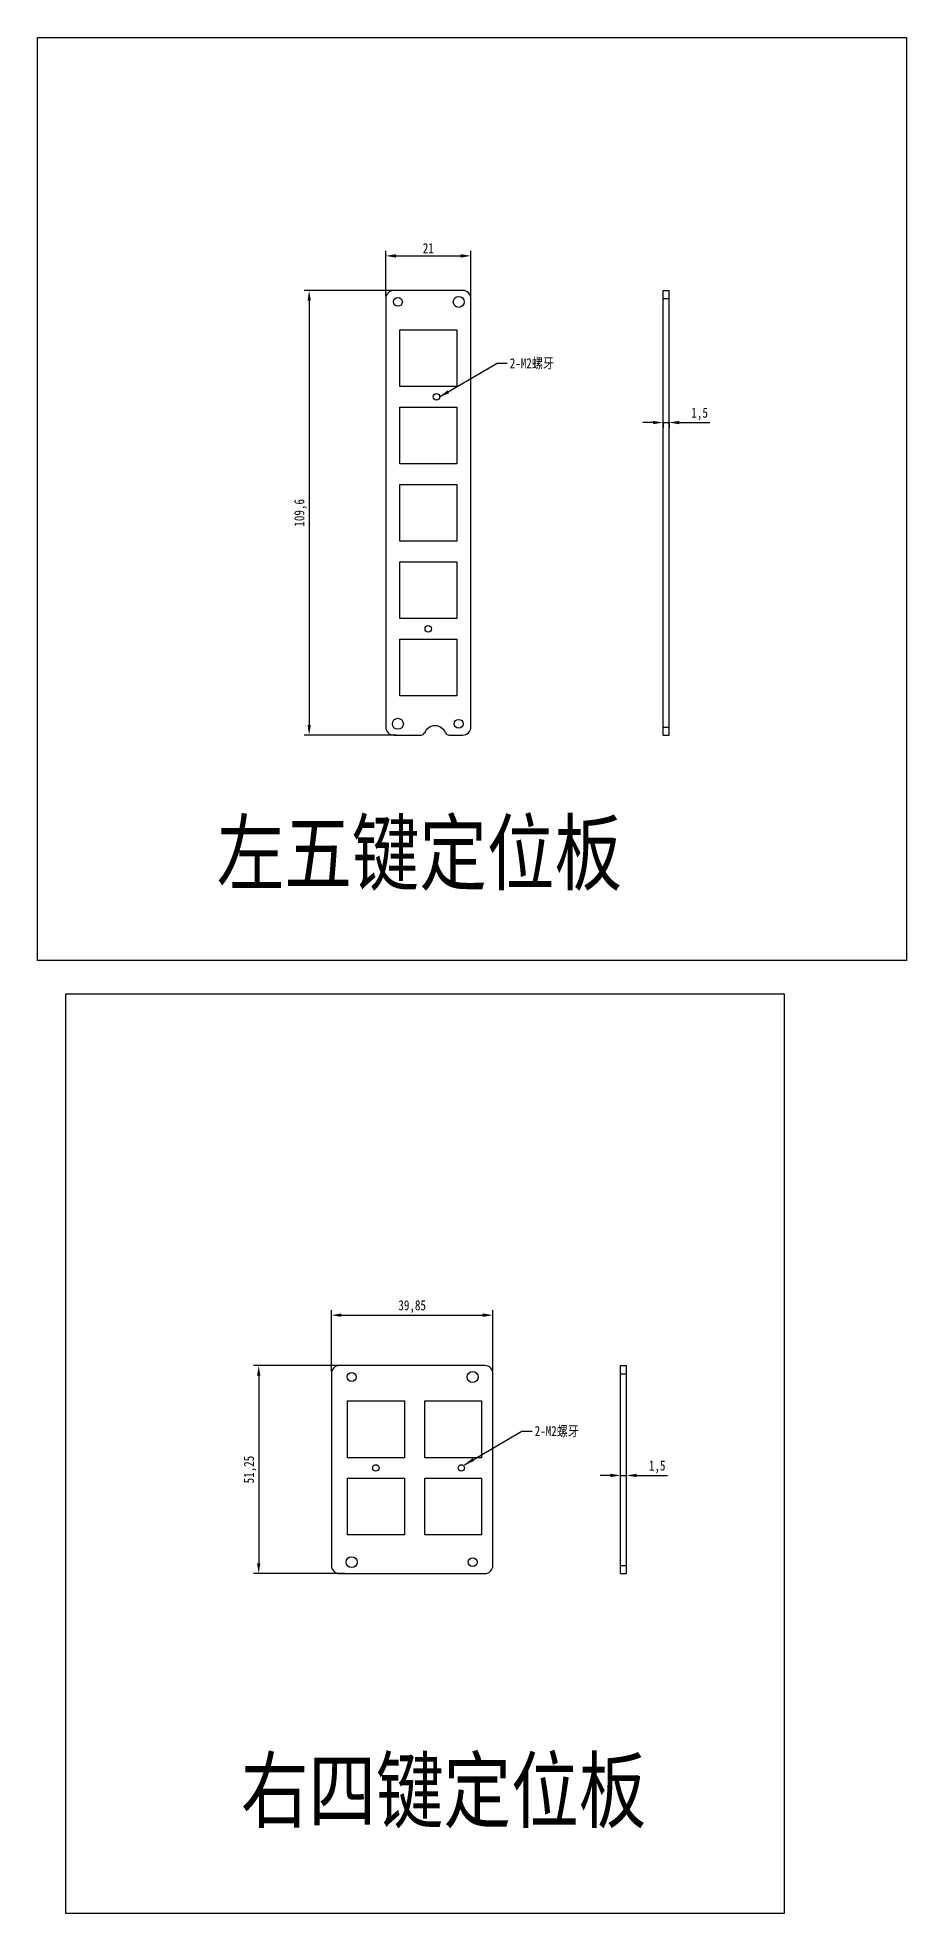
# Model space of a CAD drawing. Extents: x 539 to 753, y -3295 to -2833.
import ezdxf

# ---------------------------------------------------------------- set-up
doc = ezdxf.new("R2010")
doc.units = 0
doc.header["$LTSCALE"] = 1.21
doc.header["$MEASUREMENT"] = 0
doc.header["$PDMODE"] = 3
doc.header["$PDSIZE"] = 0.3125
doc.layers.get('0').update_dxf_attribs({"linetype": 'CONTINUOUS'})
doc.layers.get('Defpoints').update_dxf_attribs({"linetype": 'CONTINUOUS'})
doc.layers.add('尺寸', color=3, linetype='CONTINUOUS')
doc.styles.get("Standard").update_dxf_attribs({"font": 'txt', "width": 0.8})
doc.styles.add('样式 1', font='simfang.ttf', dxfattribs={"width": 0.8})
doc.dimstyles.new('Annotative', dxfattribs={"dimscale": 0, "dimtxt": 2.5, "dimasz": 2.5, "dimexe": 1.25, "dimexo": 0.625, "dimtad": 1, "dimtxsty": 'Standard', "dimcen": 2.5, "dimazin": 2, "dimtfac": 1, "dimtmove": 0, "dimatfit": 3, "dimfxl": 1, "dimarcsym": 0})

# ---------------------------------------------------------------- blocks, each defined once
blk = doc.blocks.new('*D1')
at = {"layer": 'Defpoints', "color": 0, "transparency": 16777216}
for p in [(629.86, -2895.32), (606.19, -3004.92), (628.33, -3004.92)]:
    blk.add_point(p, dxfattribs=at)
at = {"layer": '尺寸', "color": 0, "lineweight": -2, "transparency": 16777216}
for p, q in [((629.24, -2895.32), (604.94, -2895.32)), ((606.19, -2897.82), (606.19, -3002.42)), ((627.71, -3004.92), (604.94, -3004.92))]:
    blk.add_line(p, q, dxfattribs=at)
at = {"layer": '尺寸', "color": 0, "transparency": 16777216}
for points in [[(605.78, -2897.82), (606.61, -2897.82), (606.19, -2895.32)], [(605.78, -3002.42), (606.61, -3002.42), (606.19, -3004.92)]]:
    blk.add_solid(points, dxfattribs=at)
at = {"layer": '尺寸', "color": 0, "transparency": 16777216, "insert": (604.08, -2950.12), "char_height": 2.5, "attachment_point": 5, "rotation": 90}
blk.add_mtext('109,6', dxfattribs=at)
blk = doc.blocks.new('*D2')
at = {"layer": 'Defpoints', "color": 0, "transparency": 16777216}
for p in [(646.07, -2886.79), (625.07, -2897.32), (646.07, -2897.32)]:
    blk.add_point(p, dxfattribs=at)
at = {"layer": '尺寸', "color": 0, "lineweight": -2, "transparency": 16777216}
for p, q in [((625.07, -2896.69), (625.07, -2885.54)), ((627.57, -2886.79), (643.57, -2886.79)), ((646.07, -2896.69), (646.07, -2885.54))]:
    blk.add_line(p, q, dxfattribs=at)
at = {"layer": '尺寸', "color": 0, "transparency": 16777216}
for points in [[(627.57, -2886.37), (627.57, -2887.21), (625.07, -2886.79)], [(643.57, -2886.37), (643.57, -2887.21), (646.07, -2886.79)]]:
    blk.add_solid(points, dxfattribs=at)
at = {"layer": '尺寸', "color": 0, "transparency": 16777216, "insert": (635.57, -2884.91), "char_height": 2.5, "attachment_point": 5}
blk.add_mtext('21', dxfattribs=at)
blk = doc.blocks.new('*D3')
at = {"layer": 'Defpoints', "color": 0, "transparency": 16777216}
for p in [(693.45, -2927.39), (694.95, -2927.39), (694.95, -2927.87)]:
    blk.add_point(p, dxfattribs=at)
at = {"layer": '尺寸', "color": 0, "lineweight": -2, "transparency": 16777216}
for p, q in [((690.95, -2927.87), (688.45, -2927.87)), ((693.45, -2927.87), (694.95, -2927.87)), ((693.45, -2928.01), (693.45, -2929.12)), ((694.95, -2928.01), (694.95, -2929.12)), ((697.45, -2927.87), (705.01, -2927.87))]:
    blk.add_line(p, q, dxfattribs=at)
at = {"layer": '尺寸', "color": 0, "transparency": 16777216}
for points in [[(690.95, -2927.45), (690.95, -2928.28), (693.45, -2927.87)], [(697.45, -2927.45), (697.45, -2928.28), (694.95, -2927.87)]]:
    blk.add_solid(points, dxfattribs=at)
at = {"layer": '尺寸', "color": 0, "transparency": 16777216, "insert": (702.48, -2925.75), "char_height": 2.5, "attachment_point": 5}
blk.add_mtext('1,5', dxfattribs=at)
blk = doc.blocks.new('*D4')
at = {"layer": 'Defpoints', "color": 0, "transparency": 16777216}
for p in [(614.71, -3160.31), (593.75, -3211.56), (615.59, -3211.56)]:
    blk.add_point(p, dxfattribs=at)
at = {"layer": '尺寸', "color": 0, "lineweight": -2, "transparency": 16777216}
for p, q in [((614.09, -3160.31), (592.5, -3160.31)), ((593.75, -3162.81), (593.75, -3209.06)), ((614.96, -3211.56), (592.5, -3211.56))]:
    blk.add_line(p, q, dxfattribs=at)
at = {"layer": '尺寸', "color": 0, "transparency": 16777216}
for points in [[(593.34, -3162.81), (594.17, -3162.81), (593.75, -3160.31)], [(593.34, -3209.06), (594.17, -3209.06), (593.75, -3211.56)]]:
    blk.add_solid(points, dxfattribs=at)
at = {"layer": '尺寸', "color": 0, "transparency": 16777216, "insert": (591.64, -3185.93), "char_height": 2.5, "attachment_point": 5, "rotation": 90}
blk.add_mtext('51,25', dxfattribs=at)
blk = doc.blocks.new('*D5')
at = {"layer": 'Defpoints', "color": 0, "transparency": 16777216}
for p in [(651.51, -3147.88), (611.66, -3162.31), (651.51, -3163.2)]:
    blk.add_point(p, dxfattribs=at)
at = {"layer": '尺寸', "color": 0, "lineweight": -2, "transparency": 16777216}
for p, q in [((611.66, -3161.68), (611.66, -3146.63)), ((614.16, -3147.88), (649.01, -3147.88)), ((651.51, -3162.58), (651.51, -3146.63))]:
    blk.add_line(p, q, dxfattribs=at)
at = {"layer": '尺寸', "color": 0, "transparency": 16777216}
for points in [[(614.16, -3147.46), (614.16, -3148.29), (611.66, -3147.88)], [(649.01, -3147.46), (649.01, -3148.29), (651.51, -3147.88)]]:
    blk.add_solid(points, dxfattribs=at)
at = {"layer": '尺寸', "color": 0, "transparency": 16777216, "insert": (631.59, -3145.76), "char_height": 2.5, "attachment_point": 5}
blk.add_mtext('39,85', dxfattribs=at)
blk = doc.blocks.new('*D6')
at = {"layer": 'Defpoints', "color": 0, "transparency": 16777216}
for p in [(682.97, -3187.74), (684.47, -3187.38), (684.47, -3187.74)]:
    blk.add_point(p, dxfattribs=at)
at = {"layer": '尺寸', "color": 0, "lineweight": -2, "transparency": 16777216}
for p, q in [((680.47, -3187.38), (677.97, -3187.38)), ((682.97, -3187.11), (682.97, -3186.13)), ((682.97, -3187.38), (684.47, -3187.38)), ((684.47, -3187.11), (684.47, -3186.13)), ((686.97, -3187.38), (694.53, -3187.38))]:
    blk.add_line(p, q, dxfattribs=at)
at = {"layer": '尺寸', "color": 0, "transparency": 16777216}
for points in [[(680.47, -3186.96), (680.47, -3187.79), (682.97, -3187.38)], [(686.97, -3186.96), (686.97, -3187.79), (684.47, -3187.38)]]:
    blk.add_solid(points, dxfattribs=at)
at = {"layer": '尺寸', "color": 0, "transparency": 16777216, "insert": (692, -3185.26), "char_height": 2.5, "attachment_point": 5}
blk.add_mtext('1,5', dxfattribs=at)

msp = doc.modelspace()

# ---------------------------------------------------------------- linework, layer by layer
at = {"color": 7, "linetype": 'Continuous'}
for p, q in [((625.068, -2897.32), (625.068, -3002.919)), ((644.068, -2895.32), (627.068, -2895.32)), ((646.068, -3002.919), (646.068, -2897.32)), ((693.453, -3004.919), (693.453, -2895.32)), ((693.453, -2895.32), (694.953, -2895.32)), ((693.453, -2897.32), (694.953, -2897.32)), ((694.953, -3004.919), (694.953, -2895.32)), ((628.568, -2919.019), (628.568, -2905.02)), ((628.568, -2905.02), (642.568, -2905.02)), ((642.568, -2905.02), (642.568, -2919.019)), ((642.568, -2919.019), (628.568, -2919.019)), ((628.568, -2938.069), (628.568, -2924.07)), ((628.568, -2924.07), (642.568, -2924.07)), ((642.568, -2924.07), (642.568, -2938.069)), ((642.568, -2938.069), (628.568, -2938.069)), ((628.568, -2957.119), (628.568, -2943.12)), ((628.568, -2943.12), (642.568, -2943.12)), ((642.568, -2943.12), (642.568, -2957.119)), ((642.568, -2957.119), (628.568, -2957.119)), ((628.568, -2962.17), (642.568, -2962.17)), ((628.568, -2976.169), (628.568, -2962.17)), ((642.568, -2962.17), (642.568, -2976.169)), ((642.568, -2976.169), (628.568, -2976.169)), ((628.568, -2981.22), (642.568, -2981.22)), ((628.568, -2995.219), (628.568, -2981.22)), ((642.568, -2981.22), (642.568, -2995.219)), ((642.568, -2995.219), (628.568, -2995.219)), ((627.068, -3004.919), (633.729, -3004.919)), ((640.72, -3004.919), (644.068, -3004.919)), ((693.453, -3002.919), (694.953, -3002.919)), ((693.453, -3004.919), (694.953, -3004.919)), ((611.662, -3162.307), (611.662, -3209.557)), ((649.511, -3160.307), (613.662, -3160.307)), ((651.511, -3209.557), (651.511, -3162.307)), ((682.969, -3211.557), (682.969, -3160.307)), ((682.969, -3160.307), (684.469, -3160.307)), ((682.969, -3162.307), (684.469, -3162.307)), ((684.469, -3211.557), (684.469, -3160.307)), ((615.662, -3183.007), (615.662, -3169.007)), ((615.662, -3169.007), (629.661, -3169.007)), ((629.661, -3169.007), (629.661, -3183.007)), ((634.712, -3183.007), (634.712, -3169.007)), ((634.712, -3169.007), (648.711, -3169.007)), ((648.711, -3169.007), (648.711, -3183.007)), ((629.661, -3183.007), (615.662, -3183.007)), ((648.711, -3183.007), (634.712, -3183.007)), ((615.662, -3202.057), (615.662, -3188.057)), ((615.662, -3188.057), (629.661, -3188.057)), ((629.661, -3188.057), (629.661, -3202.057)), ((634.712, -3188.057), (648.711, -3188.057)), ((634.712, -3202.057), (634.712, -3188.057)), ((648.711, -3188.057), (648.711, -3202.057)), ((629.661, -3202.057), (615.662, -3202.057)), ((648.711, -3202.057), (634.712, -3202.057)), ((613.662, -3211.557), (649.511, -3211.557)), ((682.969, -3209.557), (684.469, -3209.557)), ((682.969, -3211.557), (684.469, -3211.557))]:
    msp.add_line(p, q, dxfattribs=at)
for centre, radius in [((628.068, -2898.12), 1.1), ((643.068, -2898.12), 1.35), ((637.565, -2921.544), 0.8), ((635.565, -2978.714), 0.8), ((628.064, -3002.12), 1.35), ((643.064, -3002.12), 1.1), ((616.662, -3163.107), 1.1), ((646.511, -3163.107), 1.35), ((622.658, -3185.532), 0.8), ((643.712, -3185.532), 0.8), ((616.662, -3208.757), 1.35), ((646.511, -3208.757), 1.1)]:
    msp.add_circle(centre, radius, dxfattribs=at)
for centre, radius, start, end in [((627.068, -2897.32), 2, 90, 180), ((644.068, -2897.32), 2, 0, 90), ((627.068, -3002.919), 2, 180, 270), ((633.729, -3003.919), 1, 270, 336.91002), ((637.224, -3005.409), 2.8, 23.08998, 156.91002), ((640.72, -3003.919), 1, 203.08998, 270), ((644.068, -3002.919), 2, 270, 0), ((613.662, -3162.307), 2, 90, 180), ((649.511, -3162.307), 2, 0, 90), ((613.662, -3209.557), 2, 180, 270), ((649.511, -3209.557), 2, 270, 0)]:
    msp.add_arc(centre, radius, start, end, dxfattribs=at)
at = {"layer": '尺寸'}
for points in [[(539.209, -2832.967), (753.478, -2832.967), (753.478, -3060.432), (539.209, -3060.432)], [(546.22, -3068.67), (723.349, -3068.67), (723.349, -3295.345), (546.22, -3295.345)]]:
    msp.add_lwpolyline(points, close=True, dxfattribs=at)

# ---------------------------------------------------------------- texts
at = {"layer": '尺寸', "char_height": 2.5, "attachment_point": 1}
for insert in [(655.646, -2912.01), (661.792, -3175.197)]:
    msp.add_mtext('2-M2{\\fSimSun|b0|i0|c134|p2;螺牙}', dxfattribs=dict(at, insert=insert))
at = {"layer": '尺寸', "char_height": 15.2629, "attachment_point": 1, "style": '样式 1'}
for s, insert in [('左五键定位板', (583.407, -3026.284)), ('右四键定位板', (589.368, -3257.365))]:
    msp.add_mtext_dynamic_manual_height_columns(s, width=197.67684, gutter_width=152.629, heights=[0], dxfattribs=dict(at, insert=insert))

# ---------------------------------------------------------------- dimensions: what is measured, and where the dimension line sits
at = {"layer": '尺寸'}
for base, p1, p2, picture, middle in [((646.068, -2886.79), (625.068, -2897.32), (646.068, -2897.32), '*D2', (635.568, -2884.915)), ((694.953, -2927.867), (693.453, -2927.389), (694.953, -2927.389), '*D3', (702.483, -2925.754)), ((651.511, -3147.876), (611.662, -3162.307), (651.511, -3163.201), '*D5', (631.587, -3145.763)), ((684.469, -3187.376), (682.969, -3187.74), (684.469, -3187.74), '*D6', (691.998, -3185.263))]:
    dim = msp.add_linear_dim(base=base, p1=p1, p2=p2, dimstyle='Annotative', override={"dimscale": 0, "dimtix": 0, "dimtofl": 1, "dimtmove": 0, "dimatfit": 3}, dxfattribs=at)
    dim.commit()
    dim.dimension.update_dxf_attribs({"geometry": picture, "text_midpoint": middle})
for base, p1, p2, picture, middle in [((606.192, -3004.919), (629.861, -2895.32), (628.334, -3004.919), '*D1', (604.079, -2950.119)), ((593.754, -3211.557), (614.713, -3160.307), (615.587, -3211.557), '*D4', (591.641, -3185.932))]:
    dim = msp.add_linear_dim(base=base, p1=p1, p2=p2, angle=90, dimstyle='Annotative', override={"dimscale": 0, "dimtix": 0, "dimtofl": 1, "dimtmove": 0, "dimatfit": 3}, dxfattribs=at)
    dim.commit()
    dim.dimension.update_dxf_attribs({"geometry": picture, "text_midpoint": middle})

# ---------------------------------------------------------------- leaders
at = {"layer": '尺寸', "annotation_type": 0, "has_hookline": 1, "hookline_direction": 0, "text_width": 13.564}
for points in [[(638.365, -2921.544), (652.521, -2913.26), (655.021, -2913.26)], [(644.512, -3184.732), (658.667, -3176.447), (661.167, -3176.447)]]:
    msp.add_leader(points, dimstyle='Annotative', override={"dimscale": 0, "dimgap": 0.625, "dimtad": 0}, dxfattribs=at)

doc.saveas('drawing.dxf')
